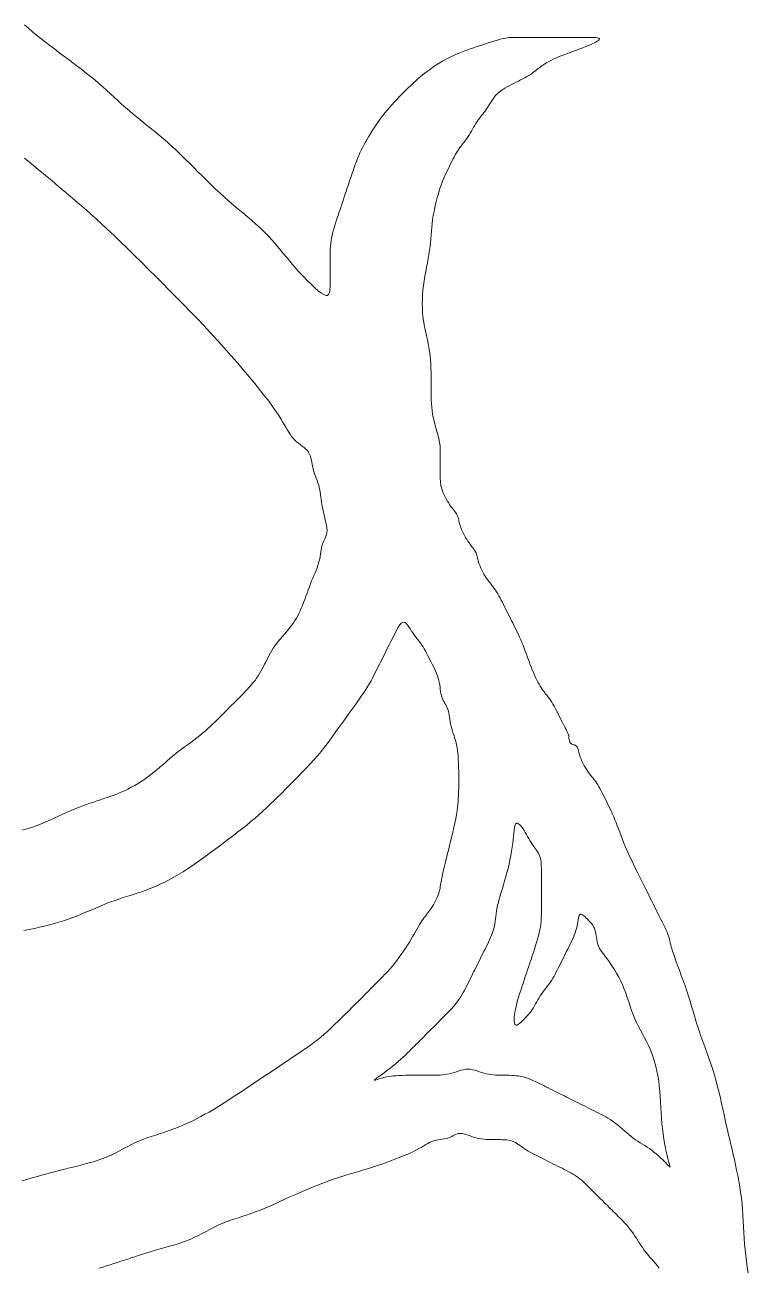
# Model space of a CAD drawing. Header units: millimetres. Extents: x 0 to 1137, y 0 to 1211.
# Drawn here: x 374.81 to 392.25, y 423.39 to 453.36 of the extents above; entities that cross this region are included whole.
import ezdxf

# ---------------------------------------------------------------- set-up
doc = ezdxf.new("R2010")
doc.units = ezdxf.units.MM
doc.layers.add('gravure_rouge', color=1, linetype='Continuous')

msp = doc.modelspace()

# ---------------------------------------------------------------- linework, layer by layer
at = {"layer": 'gravure_rouge', "lineweight": 0}
for points in [[(374.801, 453.36), (374.896, 453.277), (374.995, 453.194), (375.096, 453.111), (375.201, 453.028), (375.307, 452.945), (375.415, 452.862), (375.524, 452.779), (375.635, 452.695), (375.745, 452.612), (375.856, 452.529), (375.966, 452.446), (376.076, 452.363), (376.184, 452.28), (376.29, 452.197), (376.395, 452.114), (376.496, 452.031), (376.595, 451.948), (376.69, 451.865), (376.783, 451.782), (376.874, 451.698), (376.964, 451.615), (377.054, 451.532), (377.145, 451.449), (377.238, 451.366), (377.333, 451.283), (377.432, 451.2), (377.533, 451.117), (377.636, 451.034), (377.739, 450.951), (377.843, 450.868), (377.946, 450.785), (378.047, 450.701), (378.146, 450.618), (378.241, 450.535), (378.334, 450.452), (378.425, 450.367), (378.515, 450.281), (378.605, 450.194), (378.696, 450.104), (378.789, 450.012), (378.884, 449.917), (378.983, 449.818), (379.084, 449.717), (379.189, 449.614), (379.295, 449.511), (379.403, 449.407), (379.512, 449.304), (379.623, 449.203), (379.733, 449.104), (379.844, 449.009), (379.954, 448.916), (380.064, 448.825), (380.172, 448.735), (380.278, 448.645), (380.382, 448.554), (380.484, 448.461), (380.583, 448.366), (380.678, 448.267), (380.771, 448.166), (380.862, 448.062), (380.952, 447.955), (381.042, 447.847), (381.133, 447.738), (381.226, 447.627), (381.321, 447.517), (381.419, 447.406), (381.519, 447.299), (381.618, 447.196), (381.713, 447.101), (381.804, 447.017), (381.887, 446.946), (381.961, 446.89), (382.023, 446.852), (382.071, 446.834), (382.108, 446.835), (382.134, 446.853), (382.152, 446.884), (382.163, 446.928), (382.168, 446.982), (382.17, 447.043), (382.17, 447.111), (382.17, 447.181), (382.17, 447.255), (382.17, 447.33), (382.17, 447.406), (382.17, 447.482), (382.17, 447.557), (382.17, 447.63), (382.17, 447.701), (382.171, 447.769), (382.171, 447.834), (382.172, 447.897), (382.175, 447.96), (382.179, 448.022), (382.186, 448.086), (382.195, 448.151), (382.207, 448.218), (382.223, 448.289), (382.241, 448.363), (382.263, 448.44), (382.286, 448.518), (382.311, 448.599), (382.337, 448.68), (382.364, 448.763), (382.392, 448.846), (382.42, 448.929), (382.447, 449.012), (382.475, 449.095), (382.503, 449.178), (382.53, 449.261), (382.558, 449.344), (382.586, 449.428), (382.614, 449.511), (382.641, 449.594), (382.669, 449.676), (382.697, 449.758), (382.724, 449.838), (382.752, 449.917), (382.78, 449.994), (382.807, 450.067), (382.835, 450.138), (382.863, 450.206), (382.891, 450.271), (382.92, 450.334), (382.95, 450.397), (382.983, 450.459), (383.017, 450.523), (383.054, 450.588), (383.094, 450.655), (383.137, 450.726), (383.183, 450.8), (383.232, 450.875), (383.283, 450.951), (383.336, 451.027), (383.39, 451.102), (383.444, 451.175), (383.5, 451.246), (383.555, 451.314), (383.611, 451.378), (383.666, 451.44), (383.721, 451.5), (383.777, 451.558), (383.832, 451.615), (383.887, 451.671), (383.943, 451.726), (383.998, 451.782), (384.054, 451.837), (384.111, 451.892), (384.169, 451.948), (384.229, 452.003), (384.291, 452.058), (384.355, 452.114), (384.423, 452.169), (384.494, 452.225), (384.568, 452.279), (384.644, 452.333), (384.723, 452.386), (384.803, 452.437), (384.885, 452.486), (384.968, 452.532), (385.051, 452.575), (385.134, 452.615), (385.217, 452.652), (385.3, 452.686), (385.383, 452.719), (385.466, 452.749), (385.549, 452.778), (385.632, 452.806), (385.715, 452.834), (385.798, 452.862), (385.88, 452.889), (385.961, 452.915), (386.038, 452.94), (386.113, 452.963), (386.183, 452.984), (386.247, 453.003), (386.306, 453.019), (386.358, 453.031), (386.405, 453.04), (386.447, 453.046), (386.486, 453.051), (386.523, 453.054), (386.56, 453.055), (386.598, 453.055), (386.638, 453.055), (386.682, 453.055), (386.728, 453.055), (386.777, 453.055), (386.828, 453.055), (386.88, 453.055), (386.934, 453.055), (386.989, 453.055), (387.045, 453.055), (387.1, 453.055), (387.155, 453.055), (387.211, 453.055), (387.266, 453.055), (387.321, 453.055), (387.377, 453.055), (387.432, 453.055), (387.488, 453.055), (387.543, 453.055), (387.598, 453.055), (387.654, 453.055), (387.709, 453.055), (387.765, 453.055), (387.82, 453.055), (387.875, 453.055), (387.931, 453.055), (387.986, 453.055), (388.042, 453.055), (388.097, 453.055), (388.152, 453.055), (388.208, 453.055), (388.263, 453.055), (388.318, 453.055), (388.374, 453.055), (388.429, 453.055), (388.482, 453.055), (388.532, 453.054), (388.577, 453.051), (388.615, 453.046), (388.644, 453.04), (388.663, 453.031), (388.669, 453.019), (388.663, 453.003), (388.643, 452.984), (388.613, 452.963), (388.572, 452.94), (388.523, 452.915), (388.467, 452.889), (388.404, 452.862), (388.337, 452.834), (388.266, 452.806), (388.193, 452.779), (388.118, 452.751), (388.042, 452.723), (387.966, 452.695), (387.89, 452.668), (387.817, 452.64), (387.746, 452.612), (387.679, 452.585), (387.615, 452.557), (387.554, 452.529), (387.497, 452.502), (387.443, 452.474), (387.393, 452.446), (387.346, 452.418), (387.303, 452.391), (387.263, 452.363), (387.226, 452.335), (387.19, 452.308), (387.155, 452.28), (387.121, 452.252), (387.085, 452.225), (387.048, 452.197), (387.008, 452.169), (386.964, 452.142), (386.918, 452.114), (386.869, 452.086), (386.818, 452.058), (386.766, 452.031), (386.712, 452.003), (386.657, 451.975), (386.601, 451.948), (386.546, 451.92), (386.491, 451.892), (386.437, 451.863), (386.385, 451.832), (386.334, 451.8), (386.285, 451.766), (386.238, 451.729), (386.195, 451.689), (386.155, 451.646), (386.119, 451.6), (386.084, 451.553), (386.052, 451.505), (386.022, 451.456), (385.993, 451.409), (385.965, 451.363), (385.937, 451.32), (385.909, 451.28), (385.881, 451.243), (385.854, 451.207), (385.826, 451.172), (385.798, 451.138), (385.771, 451.102), (385.743, 451.065), (385.715, 451.025), (385.688, 450.981), (385.66, 450.936), (385.632, 450.888), (385.604, 450.84), (385.577, 450.792), (385.549, 450.744), (385.521, 450.698), (385.494, 450.655), (385.466, 450.615), (385.438, 450.578), (385.411, 450.542), (385.383, 450.508), (385.355, 450.473), (385.328, 450.437), (385.3, 450.4), (385.272, 450.36), (385.244, 450.317), (385.217, 450.27), (385.189, 450.222), (385.161, 450.171), (385.134, 450.118), (385.106, 450.064), (385.078, 450.009), (385.051, 449.954), (385.023, 449.898), (384.995, 449.842), (384.968, 449.784), (384.94, 449.723), (384.912, 449.659), (384.884, 449.59), (384.857, 449.517), (384.829, 449.437), (384.801, 449.35), (384.774, 449.259), (384.748, 449.162), (384.723, 449.063), (384.7, 448.962), (384.678, 448.86), (384.66, 448.76), (384.644, 448.661), (384.632, 448.566), (384.622, 448.473), (384.615, 448.382), (384.607, 448.292), (384.6, 448.202), (384.592, 448.111), (384.583, 448.018), (384.571, 447.923), (384.555, 447.824), (384.537, 447.723), (384.517, 447.618), (384.497, 447.512), (384.476, 447.404), (384.456, 447.295), (384.438, 447.184), (384.423, 447.074), (384.411, 446.963), (384.402, 446.853), (384.397, 446.743), (384.395, 446.635), (384.397, 446.529), (384.402, 446.425), (384.411, 446.323), (384.423, 446.224), (384.438, 446.129), (384.456, 446.036), (384.476, 445.945), (384.497, 445.855), (384.517, 445.765), (384.537, 445.674), (384.555, 445.581), (384.571, 445.486), (384.583, 445.387), (384.592, 445.286), (384.598, 445.183), (384.603, 445.08), (384.606, 444.976), (384.607, 444.873), (384.607, 444.772), (384.607, 444.673), (384.608, 444.578), (384.608, 444.486), (384.609, 444.396), (384.612, 444.309), (384.617, 444.223), (384.623, 444.139), (384.632, 444.055), (384.644, 443.972), (384.66, 443.889), (384.678, 443.807), (384.698, 443.727), (384.718, 443.649), (384.739, 443.574), (384.759, 443.505), (384.777, 443.44), (384.792, 443.381), (384.804, 443.329), (384.813, 443.283), (384.82, 443.242), (384.824, 443.206), (384.827, 443.173), (384.828, 443.142), (384.829, 443.114), (384.829, 443.086), (384.829, 443.058), (384.829, 443.03), (384.829, 443.003), (384.829, 442.975), (384.829, 442.947), (384.829, 442.92), (384.829, 442.892), (384.829, 442.864), (384.829, 442.836), (384.829, 442.809), (384.829, 442.781), (384.829, 442.753), (384.829, 442.726), (384.829, 442.698), (384.829, 442.67), (384.829, 442.643), (384.829, 442.615), (384.829, 442.587), (384.829, 442.559), (384.829, 442.532), (384.829, 442.504), (384.829, 442.476), (384.829, 442.449), (384.829, 442.421), (384.829, 442.393), (384.83, 442.365), (384.831, 442.336), (384.834, 442.306), (384.838, 442.274), (384.845, 442.239), (384.854, 442.202), (384.866, 442.163), (384.881, 442.119), (384.9, 442.074), (384.921, 442.026), (384.944, 441.978), (384.969, 441.93), (384.996, 441.882), (385.023, 441.836), (385.051, 441.793), (385.078, 441.753), (385.105, 441.717), (385.132, 441.682), (385.157, 441.65), (385.18, 441.62), (385.201, 441.591), (385.22, 441.563), (385.235, 441.535), (385.247, 441.507), (385.257, 441.479), (385.265, 441.45), (385.272, 441.419), (385.279, 441.387), (385.287, 441.353), (385.297, 441.316), (385.309, 441.276), (385.325, 441.233), (385.343, 441.187), (385.364, 441.14), (385.388, 441.092), (385.413, 441.043), (385.439, 440.996), (385.466, 440.95), (385.494, 440.907), (385.521, 440.867), (385.549, 440.83), (385.575, 440.796), (385.6, 440.764), (385.623, 440.734), (385.644, 440.705), (385.663, 440.676), (385.678, 440.649), (385.691, 440.621), (385.7, 440.593), (385.708, 440.564), (385.715, 440.533), (385.722, 440.501), (385.73, 440.467), (385.74, 440.43), (385.752, 440.39), (385.768, 440.347), (385.786, 440.301), (385.807, 440.254), (385.831, 440.206), (385.856, 440.157), (385.882, 440.11), (385.909, 440.064), (385.937, 440.021), (385.964, 439.981), (385.992, 439.944), (386.02, 439.908), (386.048, 439.873), (386.075, 439.838), (386.103, 439.803), (386.131, 439.765), (386.158, 439.725), (386.186, 439.682), (386.214, 439.636), (386.241, 439.587), (386.269, 439.536), (386.297, 439.484), (386.325, 439.43), (386.352, 439.375), (386.38, 439.319), (386.408, 439.264), (386.435, 439.209), (386.463, 439.153), (386.491, 439.098), (386.518, 439.042), (386.546, 438.987), (386.574, 438.932), (386.601, 438.876), (386.629, 438.821), (386.657, 438.765), (386.685, 438.708), (386.712, 438.65), (386.74, 438.59), (386.768, 438.528), (386.795, 438.464), (386.823, 438.396), (386.851, 438.325), (386.878, 438.252), (386.906, 438.177), (386.934, 438.101), (386.961, 438.025), (386.989, 437.95), (387.017, 437.876), (387.045, 437.805), (387.072, 437.738), (387.1, 437.674), (387.128, 437.613), (387.155, 437.556), (387.183, 437.502), (387.211, 437.452), (387.238, 437.406), (387.266, 437.362), (387.294, 437.322), (387.321, 437.285), (387.349, 437.249), (387.377, 437.215), (387.405, 437.18), (387.432, 437.144), (387.46, 437.107), (387.488, 437.067), (387.515, 437.024), (387.543, 436.977), (387.571, 436.929), (387.598, 436.878), (387.626, 436.825), (387.654, 436.771), (387.682, 436.716), (387.709, 436.661), (387.737, 436.605), (387.764, 436.551), (387.79, 436.498), (387.815, 436.448), (387.839, 436.402), (387.86, 436.36), (387.878, 436.322), (387.894, 436.291), (387.906, 436.267), (387.915, 436.248), (387.922, 436.234), (387.926, 436.222), (387.929, 436.212), (387.93, 436.203), (387.931, 436.193), (387.931, 436.181), (387.931, 436.165), (387.931, 436.147), (387.933, 436.127), (387.935, 436.107), (387.94, 436.086), (387.946, 436.066), (387.955, 436.048), (387.968, 436.033), (387.983, 436.021), (388.001, 436.011), (388.021, 436.003), (388.042, 435.996), (388.062, 435.989), (388.082, 435.981), (388.1, 435.971), (388.115, 435.959), (388.128, 435.944), (388.137, 435.925), (388.145, 435.902), (388.152, 435.876), (388.159, 435.847), (388.167, 435.814), (388.177, 435.777), (388.189, 435.738), (388.205, 435.694), (388.223, 435.649), (388.244, 435.601), (388.268, 435.553), (388.293, 435.505), (388.319, 435.457), (388.346, 435.411), (388.374, 435.368), (388.402, 435.328), (388.429, 435.291), (388.457, 435.255), (388.485, 435.221), (388.512, 435.186), (388.54, 435.15), (388.568, 435.113), (388.595, 435.073), (388.623, 435.03), (388.651, 434.983), (388.678, 434.935), (388.706, 434.884), (388.734, 434.831), (388.762, 434.777), (388.789, 434.722), (388.817, 434.667), (388.845, 434.611), (388.872, 434.555), (388.9, 434.499), (388.928, 434.441), (388.955, 434.381), (388.983, 434.319), (389.011, 434.254), (389.039, 434.187), (389.066, 434.116), (389.094, 434.041), (389.124, 433.963), (389.154, 433.882), (389.186, 433.797), (389.22, 433.709), (389.257, 433.617), (389.297, 433.522), (389.34, 433.423), (389.386, 433.322), (389.435, 433.218), (389.486, 433.111), (389.539, 433.003), (389.593, 432.894), (389.648, 432.783), (389.703, 432.673), (389.758, 432.562), (389.813, 432.452), (389.867, 432.344), (389.92, 432.239), (389.971, 432.137), (390.02, 432.039), (390.066, 431.947), (390.109, 431.86), (390.149, 431.781), (390.185, 431.708), (390.218, 431.64), (390.248, 431.579), (390.274, 431.523), (390.296, 431.471), (390.315, 431.424), (390.331, 431.38), (390.343, 431.34), (390.353, 431.301), (390.363, 431.262), (390.372, 431.219), (390.384, 431.171), (390.398, 431.116), (390.417, 431.051), (390.442, 430.974), (390.473, 430.885), (390.509, 430.783), (390.55, 430.672), (390.594, 430.554), (390.64, 430.431), (390.686, 430.304), (390.731, 430.177), (390.774, 430.051), (390.814, 429.928), (390.851, 429.808), (390.887, 429.689), (390.922, 429.571), (390.956, 429.453), (390.992, 429.335), (391.029, 429.214), (391.069, 429.091), (391.113, 428.965), (391.158, 428.835), (391.206, 428.704), (391.254, 428.569), (391.302, 428.434), (391.35, 428.297), (391.396, 428.159), (391.439, 428.02), (391.479, 427.882), (391.515, 427.744), (391.55, 427.607), (391.582, 427.471), (391.612, 427.337), (391.641, 427.205), (391.669, 427.076), (391.697, 426.949), (391.725, 426.826), (391.753, 426.706), (391.78, 426.587), (391.808, 426.469), (391.836, 426.352), (391.863, 426.233), (391.891, 426.112), (391.919, 425.989), (391.946, 425.863), (391.973, 425.734), (392, 425.602), (392.025, 425.468), (392.048, 425.332), (392.069, 425.195), (392.088, 425.057), (392.103, 424.919), (392.116, 424.78), (392.125, 424.642), (392.133, 424.503), (392.14, 424.365), (392.147, 424.226), (392.155, 424.088), (392.165, 423.949), (392.177, 423.811), (392.193, 423.672), (392.211, 423.534), (392.23, 423.395), (392.251, 423.257)], [(374.748, 433.93), (374.859, 433.963), (374.97, 433.999), (375.081, 434.039), (375.192, 434.082), (375.302, 434.128), (375.411, 434.175), (375.519, 434.224), (375.626, 434.272), (375.73, 434.319), (375.832, 434.365), (375.93, 434.408), (376.025, 434.448), (376.118, 434.485), (376.207, 434.519), (376.295, 434.551), (376.38, 434.582), (376.465, 434.611), (376.549, 434.639), (376.632, 434.667), (376.715, 434.695), (376.798, 434.723), (376.881, 434.752), (376.964, 434.782), (377.047, 434.814), (377.13, 434.848), (377.213, 434.885), (377.296, 434.925), (377.379, 434.968), (377.462, 435.015), (377.544, 435.063), (377.624, 435.114), (377.703, 435.167), (377.779, 435.221), (377.853, 435.276), (377.924, 435.331), (377.992, 435.387), (378.057, 435.442), (378.12, 435.498), (378.183, 435.553), (378.245, 435.608), (378.308, 435.664), (378.373, 435.719), (378.441, 435.774), (378.512, 435.83), (378.585, 435.885), (378.66, 435.941), (378.736, 435.996), (378.812, 436.051), (378.888, 436.107), (378.961, 436.162), (379.032, 436.218), (379.099, 436.273), (379.164, 436.328), (379.226, 436.384), (379.286, 436.439), (379.344, 436.495), (379.4, 436.55), (379.456, 436.605), (379.512, 436.661), (379.567, 436.716), (379.623, 436.771), (379.678, 436.827), (379.733, 436.882), (379.789, 436.938), (379.844, 436.993), (379.9, 437.048), (379.955, 437.104), (380.01, 437.159), (380.065, 437.215), (380.119, 437.27), (380.172, 437.325), (380.223, 437.381), (380.272, 437.436), (380.318, 437.492), (380.361, 437.547), (380.401, 437.602), (380.438, 437.658), (380.472, 437.713), (380.504, 437.768), (380.535, 437.824), (380.564, 437.879), (380.592, 437.935), (380.62, 437.99), (380.647, 438.045), (380.676, 438.101), (380.705, 438.156), (380.735, 438.212), (380.767, 438.267), (380.801, 438.322), (380.838, 438.378), (380.878, 438.433), (380.921, 438.488), (380.967, 438.544), (381.014, 438.599), (381.063, 438.655), (381.111, 438.71), (381.158, 438.765), (381.204, 438.821), (381.247, 438.876), (381.287, 438.932), (381.324, 438.988), (381.358, 439.044), (381.39, 439.102), (381.421, 439.162), (381.45, 439.224), (381.478, 439.289), (381.506, 439.356), (381.533, 439.427), (381.561, 439.5), (381.589, 439.576), (381.617, 439.652), (381.644, 439.728), (381.672, 439.803), (381.7, 439.876), (381.727, 439.947), (381.755, 440.015), (381.782, 440.079), (381.808, 440.141), (381.833, 440.201), (381.857, 440.259), (381.878, 440.316), (381.896, 440.372), (381.912, 440.427), (381.924, 440.482), (381.934, 440.537), (381.942, 440.591), (381.949, 440.644), (381.956, 440.695), (381.964, 440.744), (381.974, 440.79), (381.986, 440.833), (382.001, 440.873), (382.019, 440.911), (382.037, 440.948), (382.055, 440.986), (382.071, 441.025), (382.084, 441.067), (382.093, 441.113), (382.097, 441.166), (382.093, 441.224), (382.084, 441.288), (382.071, 441.357), (382.055, 441.429), (382.037, 441.502), (382.019, 441.576), (382.001, 441.649), (381.986, 441.719), (381.974, 441.787), (381.964, 441.852), (381.956, 441.914), (381.949, 441.973), (381.942, 442.031), (381.934, 442.088), (381.924, 442.144), (381.912, 442.199), (381.897, 442.255), (381.878, 442.31), (381.859, 442.366), (381.838, 442.421), (381.817, 442.476), (381.798, 442.532), (381.78, 442.587), (381.764, 442.643), (381.752, 442.698), (381.742, 442.753), (381.732, 442.807), (381.723, 442.86), (381.711, 442.91), (381.697, 442.959), (381.678, 443.006), (381.653, 443.049), (381.623, 443.089), (381.586, 443.126), (381.545, 443.162), (381.501, 443.196), (381.456, 443.231), (381.409, 443.267), (381.364, 443.304), (381.321, 443.344), (381.281, 443.387), (381.244, 443.434), (381.208, 443.484), (381.173, 443.538), (381.139, 443.595), (381.103, 443.656), (381.066, 443.72), (381.026, 443.787), (380.982, 443.858), (380.934, 443.934), (380.88, 444.016), (380.818, 444.106), (380.748, 444.204), (380.667, 444.312), (380.576, 444.431), (380.472, 444.563), (380.354, 444.708), (380.225, 444.864), (380.085, 445.031), (379.936, 445.204), (379.781, 445.383), (379.62, 445.565), (379.456, 445.748), (379.29, 445.929), (379.124, 446.107), (378.958, 446.283), (378.792, 446.455), (378.626, 446.626), (378.459, 446.795), (378.293, 446.962), (378.127, 447.129), (377.961, 447.295), (377.795, 447.461), (377.629, 447.627), (377.462, 447.792), (377.296, 447.955), (377.13, 448.117), (376.964, 448.277), (376.798, 448.434), (376.632, 448.588), (376.466, 448.738), (376.299, 448.886), (376.133, 449.031), (375.967, 449.174), (375.801, 449.315), (375.635, 449.455), (375.469, 449.594), (375.302, 449.732), (375.136, 449.871), (374.969, 450.009), (374.802, 450.146)], [(374.748, 425.472), (374.839, 425.5), (374.93, 425.528), (375.022, 425.555), (375.118, 425.583), (375.216, 425.611), (375.318, 425.639), (375.422, 425.666), (375.529, 425.694), (375.637, 425.722), (375.746, 425.749), (375.856, 425.777), (375.967, 425.805), (376.078, 425.832), (376.188, 425.861), (376.297, 425.89), (376.406, 425.92), (376.512, 425.952), (376.616, 425.986), (376.718, 426.023), (376.816, 426.063), (376.912, 426.106), (377.004, 426.152), (377.095, 426.199), (377.186, 426.248), (377.276, 426.296), (377.367, 426.344), (377.459, 426.389), (377.555, 426.432), (377.653, 426.472), (377.755, 426.51), (377.859, 426.545), (377.966, 426.58), (378.074, 426.615), (378.183, 426.651), (378.293, 426.688), (378.404, 426.728), (378.515, 426.771), (378.625, 426.817), (378.734, 426.866), (378.843, 426.917), (378.949, 426.97), (379.053, 427.024), (379.155, 427.079), (379.253, 427.134), (379.349, 427.189), (379.441, 427.245), (379.531, 427.3), (379.618, 427.356), (379.704, 427.411), (379.788, 427.466), (379.872, 427.522), (379.955, 427.577), (380.038, 427.633), (380.121, 427.688), (380.204, 427.743), (380.287, 427.799), (380.37, 427.854), (380.453, 427.909), (380.537, 427.965), (380.62, 428.02), (380.703, 428.076), (380.786, 428.131), (380.869, 428.186), (380.952, 428.242), (381.035, 428.297), (381.118, 428.353), (381.201, 428.408), (381.284, 428.463), (381.367, 428.519), (381.45, 428.575), (381.533, 428.631), (381.617, 428.689), (381.7, 428.749), (381.783, 428.811), (381.866, 428.876), (381.949, 428.943), (382.032, 429.014), (382.115, 429.088), (382.198, 429.165), (382.281, 429.243), (382.364, 429.324), (382.447, 429.405), (382.53, 429.488), (382.614, 429.571), (382.697, 429.654), (382.779, 429.737), (382.861, 429.818), (382.941, 429.899), (383.02, 429.977), (383.096, 430.054), (383.17, 430.128), (383.241, 430.199), (383.309, 430.266), (383.373, 430.332), (383.435, 430.395), (383.495, 430.457), (383.553, 430.52), (383.61, 430.583), (383.666, 430.648), (383.721, 430.716), (383.777, 430.787), (383.831, 430.86), (383.886, 430.935), (383.938, 431.011), (383.989, 431.087), (384.038, 431.162), (384.084, 431.236), (384.127, 431.307), (384.167, 431.374), (384.204, 431.438), (384.238, 431.499), (384.271, 431.556), (384.301, 431.609), (384.33, 431.66), (384.358, 431.706), (384.386, 431.75), (384.414, 431.79), (384.441, 431.827), (384.469, 431.863), (384.497, 431.897), (384.524, 431.932), (384.552, 431.968), (384.58, 432.005), (384.607, 432.045), (384.635, 432.088), (384.662, 432.134), (384.689, 432.181), (384.714, 432.23), (384.737, 432.278), (384.758, 432.325), (384.777, 432.371), (384.792, 432.414), (384.804, 432.454), (384.814, 432.493), (384.822, 432.531), (384.829, 432.571), (384.836, 432.615), (384.844, 432.664), (384.854, 432.719), (384.866, 432.784), (384.881, 432.858), (384.9, 432.941), (384.921, 433.032), (384.944, 433.13), (384.969, 433.233), (384.996, 433.339), (385.023, 433.448), (385.051, 433.559), (385.078, 433.67), (385.105, 433.78), (385.132, 433.889), (385.157, 433.997), (385.18, 434.104), (385.201, 434.208), (385.22, 434.31), (385.235, 434.408), (385.247, 434.504), (385.257, 434.596), (385.263, 434.687), (385.268, 434.778), (385.27, 434.868), (385.272, 434.959), (385.272, 435.051), (385.272, 435.147), (385.272, 435.245), (385.272, 435.346), (385.27, 435.447), (385.268, 435.548), (385.263, 435.648), (385.257, 435.744), (385.247, 435.836), (385.235, 435.922), (385.22, 436.002), (385.202, 436.076), (385.182, 436.144), (385.161, 436.208), (385.141, 436.269), (385.121, 436.327), (385.103, 436.384), (385.088, 436.439), (385.075, 436.494), (385.066, 436.549), (385.058, 436.603), (385.051, 436.656), (385.044, 436.707), (385.036, 436.756), (385.026, 436.802), (385.014, 436.845), (384.998, 436.885), (384.98, 436.923), (384.96, 436.958), (384.94, 436.993), (384.919, 437.028), (384.899, 437.063), (384.881, 437.101), (384.866, 437.141), (384.854, 437.184), (384.844, 437.23), (384.836, 437.279), (384.829, 437.33), (384.822, 437.383), (384.814, 437.437), (384.804, 437.492), (384.792, 437.547), (384.777, 437.602), (384.758, 437.658), (384.737, 437.713), (384.714, 437.768), (384.689, 437.824), (384.662, 437.879), (384.635, 437.935), (384.607, 437.99), (384.58, 438.045), (384.552, 438.1), (384.524, 438.154), (384.497, 438.207), (384.469, 438.258), (384.441, 438.307), (384.414, 438.353), (384.386, 438.396), (384.358, 438.436), (384.331, 438.473), (384.303, 438.509), (384.275, 438.544), (384.247, 438.579), (384.22, 438.614), (384.192, 438.652), (384.164, 438.692), (384.137, 438.734), (384.109, 438.779), (384.081, 438.822), (384.054, 438.862), (384.026, 438.897), (383.998, 438.925), (383.971, 438.943), (383.943, 438.95), (383.915, 438.943), (383.887, 438.925), (383.86, 438.896), (383.832, 438.858), (383.804, 438.813), (383.777, 438.763), (383.749, 438.71), (383.721, 438.655), (383.694, 438.599), (383.666, 438.544), (383.638, 438.488), (383.611, 438.433), (383.583, 438.378), (383.555, 438.322), (383.527, 438.267), (383.5, 438.212), (383.472, 438.156), (383.444, 438.101), (383.417, 438.045), (383.389, 437.99), (383.361, 437.935), (383.334, 437.879), (383.306, 437.824), (383.278, 437.768), (383.25, 437.713), (383.222, 437.657), (383.191, 437.598), (383.158, 437.538), (383.122, 437.473), (383.081, 437.405), (383.035, 437.331), (382.983, 437.252), (382.924, 437.165), (382.86, 437.073), (382.791, 436.977), (382.72, 436.878), (382.646, 436.777), (382.573, 436.675), (382.5, 436.575), (382.429, 436.476), (382.361, 436.381), (382.296, 436.288), (382.231, 436.197), (382.166, 436.107), (382.099, 436.017), (382.029, 435.926), (381.955, 435.833), (381.875, 435.738), (381.789, 435.639), (381.697, 435.538), (381.6, 435.435), (381.501, 435.331), (381.4, 435.228), (381.299, 435.125), (381.198, 435.024), (381.1, 434.925), (381.004, 434.83), (380.912, 434.738), (380.821, 434.648), (380.73, 434.561), (380.64, 434.475), (380.549, 434.39), (380.456, 434.307), (380.361, 434.224), (380.263, 434.141), (380.161, 434.057), (380.057, 433.974), (379.95, 433.891), (379.842, 433.808), (379.733, 433.725), (379.623, 433.642), (379.512, 433.559), (379.401, 433.476), (379.29, 433.393), (379.18, 433.312), (379.069, 433.231), (378.958, 433.153), (378.847, 433.076), (378.736, 433.002), (378.626, 432.931), (378.515, 432.864), (378.404, 432.8), (378.293, 432.739), (378.183, 432.682), (378.072, 432.628), (377.961, 432.578), (377.85, 432.531), (377.739, 432.488), (377.629, 432.448), (377.518, 432.411), (377.407, 432.375), (377.296, 432.34), (377.186, 432.306), (377.075, 432.27), (376.964, 432.233), (376.853, 432.193), (376.742, 432.15), (376.632, 432.104), (376.521, 432.056), (376.41, 432.008), (376.299, 431.96), (376.189, 431.912), (376.078, 431.867), (375.967, 431.824), (375.856, 431.784), (375.745, 431.747), (375.633, 431.713), (375.519, 431.68), (375.404, 431.65), (375.287, 431.621), (375.167, 431.593), (375.044, 431.565), (374.918, 431.537), (374.788, 431.51)], [(390.109, 423.368), (390.066, 423.423), (390.02, 423.478), (389.973, 423.534), (389.925, 423.589), (389.876, 423.645), (389.829, 423.7), (389.783, 423.755), (389.74, 423.811), (389.7, 423.866), (389.663, 423.922), (389.627, 423.977), (389.592, 424.032), (389.558, 424.088), (389.522, 424.143), (389.485, 424.198), (389.445, 424.254), (389.402, 424.309), (389.356, 424.364), (389.308, 424.418), (389.26, 424.471), (389.212, 424.522), (389.164, 424.571), (389.119, 424.617), (389.075, 424.66), (389.035, 424.7), (388.998, 424.737), (388.962, 424.773), (388.928, 424.808), (388.893, 424.842), (388.857, 424.878), (388.82, 424.915), (388.78, 424.955), (388.737, 424.999), (388.691, 425.044), (388.644, 425.092), (388.595, 425.14), (388.547, 425.188), (388.5, 425.236), (388.454, 425.282), (388.411, 425.325), (388.371, 425.365), (388.333, 425.401), (388.298, 425.436), (388.263, 425.468), (388.228, 425.498), (388.193, 425.527), (388.155, 425.555), (388.115, 425.583), (388.072, 425.611), (388.026, 425.639), (387.977, 425.666), (387.926, 425.694), (387.873, 425.722), (387.819, 425.749), (387.765, 425.777), (387.709, 425.805), (387.654, 425.832), (387.598, 425.86), (387.543, 425.888), (387.488, 425.915), (387.432, 425.943), (387.377, 425.971), (387.321, 425.999), (387.266, 426.026), (387.211, 426.054), (387.156, 426.082), (387.102, 426.109), (387.049, 426.137), (386.998, 426.165), (386.949, 426.192), (386.903, 426.22), (386.86, 426.248), (386.82, 426.275), (386.783, 426.303), (386.747, 426.329), (386.712, 426.354), (386.677, 426.377), (386.642, 426.398), (386.604, 426.417), (386.565, 426.432), (386.521, 426.445), (386.475, 426.454), (386.426, 426.46), (386.375, 426.465), (386.323, 426.467), (386.269, 426.469), (386.214, 426.469), (386.158, 426.469), (386.103, 426.469), (386.048, 426.47), (385.992, 426.471), (385.937, 426.474), (385.881, 426.478), (385.826, 426.485), (385.771, 426.494), (385.715, 426.506), (385.66, 426.522), (385.605, 426.539), (385.551, 426.558), (385.498, 426.576), (385.447, 426.592), (385.399, 426.605), (385.352, 426.614), (385.309, 426.617), (385.269, 426.614), (385.232, 426.605), (385.196, 426.592), (385.161, 426.576), (385.127, 426.558), (385.091, 426.539), (385.054, 426.522), (385.014, 426.506), (384.971, 426.494), (384.925, 426.484), (384.877, 426.476), (384.829, 426.469), (384.781, 426.462), (384.733, 426.454), (384.688, 426.445), (384.644, 426.432), (384.604, 426.417), (384.565, 426.398), (384.526, 426.375), (384.483, 426.349), (384.435, 426.32), (384.38, 426.287), (384.315, 426.251), (384.238, 426.211), (384.149, 426.168), (384.047, 426.122), (383.936, 426.075), (383.818, 426.026), (383.695, 425.978), (383.568, 425.93), (383.441, 425.885), (383.315, 425.842), (383.192, 425.802), (383.072, 425.764), (382.953, 425.729), (382.835, 425.694), (382.717, 425.659), (382.599, 425.624), (382.478, 425.586), (382.355, 425.546), (382.229, 425.503), (382.1, 425.457), (381.97, 425.408), (381.838, 425.357), (381.707, 425.304), (381.576, 425.25), (381.447, 425.195), (381.321, 425.14), (381.198, 425.085), (381.078, 425.03), (380.961, 424.976), (380.846, 424.923), (380.732, 424.872), (380.62, 424.823), (380.509, 424.777), (380.398, 424.734), (380.287, 424.694), (380.177, 424.657), (380.068, 424.621), (379.96, 424.586), (379.853, 424.551), (379.749, 424.516), (379.647, 424.478), (379.549, 424.438), (379.453, 424.395), (379.361, 424.35), (379.27, 424.302), (379.18, 424.254), (379.089, 424.206), (378.998, 424.158), (378.906, 424.112), (378.81, 424.069), (378.712, 424.029), (378.611, 423.993), (378.508, 423.958), (378.404, 423.926), (378.3, 423.896), (378.198, 423.867), (378.096, 423.839), (377.998, 423.811), (377.903, 423.783), (377.81, 423.755), (377.721, 423.728), (377.633, 423.7), (377.548, 423.672), (377.463, 423.645), (377.379, 423.617), (377.296, 423.589), (377.213, 423.562), (377.13, 423.534), (377.045, 423.506), (376.959, 423.478), (376.872, 423.451), (376.782, 423.423), (376.69, 423.395), (376.595, 423.368)]]:
    msp.add_lwpolyline(points, dxfattribs=at)
msp.add_lwpolyline([(390.183, 426.728), (390.171, 426.854), (390.161, 426.983), (390.153, 427.113), (390.146, 427.245), (390.139, 427.376), (390.131, 427.507), (390.122, 427.636), (390.109, 427.762), (390.094, 427.885), (390.075, 428.004), (390.052, 428.12), (390.026, 428.233), (389.997, 428.342), (389.964, 428.447), (389.928, 428.549), (389.888, 428.648), (389.845, 428.743), (389.799, 428.836), (389.751, 428.927), (389.703, 429.017), (389.655, 429.107), (389.607, 429.198), (389.562, 429.291), (389.519, 429.386), (389.479, 429.485), (389.441, 429.586), (389.406, 429.689), (389.371, 429.793), (389.336, 429.896), (389.3, 429.999), (389.263, 430.1), (389.223, 430.199), (389.18, 430.294), (389.134, 430.385), (389.087, 430.472), (389.039, 430.554), (388.99, 430.631), (388.943, 430.702), (388.897, 430.768), (388.854, 430.827), (388.814, 430.879), (388.778, 430.925), (388.745, 430.967), (388.715, 431.007), (388.689, 431.044), (388.667, 431.081), (388.648, 431.119), (388.632, 431.159), (388.62, 431.202), (388.61, 431.248), (388.602, 431.295), (388.595, 431.343), (388.588, 431.392), (388.58, 431.439), (388.571, 431.485), (388.558, 431.528), (388.543, 431.568), (388.524, 431.605), (388.503, 431.639), (388.48, 431.671), (388.455, 431.702), (388.429, 431.731), (388.401, 431.759), (388.374, 431.787), (388.346, 431.814), (388.319, 431.84), (388.293, 431.864), (388.268, 431.884), (388.244, 431.898), (388.223, 431.906), (388.205, 431.906), (388.189, 431.897), (388.177, 431.879), (388.167, 431.851), (388.159, 431.815), (388.152, 431.773), (388.145, 431.725), (388.137, 431.674), (388.128, 431.62), (388.115, 431.565), (388.1, 431.51), (388.081, 431.454), (388.06, 431.399), (388.037, 431.343), (388.012, 431.288), (387.986, 431.233), (387.958, 431.177), (387.931, 431.122), (387.903, 431.067), (387.875, 431.011), (387.848, 430.956), (387.82, 430.9), (387.792, 430.845), (387.765, 430.79), (387.737, 430.734), (387.709, 430.679), (387.682, 430.624), (387.654, 430.569), (387.626, 430.515), (387.598, 430.462), (387.571, 430.411), (387.543, 430.362), (387.515, 430.316), (387.488, 430.273), (387.46, 430.233), (387.432, 430.195), (387.405, 430.16), (387.377, 430.125), (387.349, 430.09), (387.321, 430.055), (387.294, 430.017), (387.266, 429.977), (387.238, 429.934), (387.211, 429.888), (387.183, 429.841), (387.155, 429.793), (387.128, 429.744), (387.1, 429.697), (387.072, 429.651), (387.045, 429.608), (387.017, 429.568), (386.989, 429.531), (386.961, 429.497), (386.934, 429.465), (386.906, 429.435), (386.878, 429.405), (386.851, 429.377), (386.823, 429.35), (386.795, 429.322), (386.768, 429.296), (386.742, 429.272), (386.717, 429.253), (386.694, 429.238), (386.672, 429.23), (386.654, 429.23), (386.638, 429.239), (386.626, 429.258), (386.618, 429.286), (386.612, 429.323), (386.611, 429.368), (386.612, 429.42), (386.618, 429.478), (386.626, 429.541), (386.638, 429.608), (386.654, 429.679), (386.672, 429.753), (386.694, 429.829), (386.717, 429.908), (386.742, 429.988), (386.768, 430.07), (386.795, 430.153), (386.823, 430.236), (386.851, 430.319), (386.878, 430.402), (386.906, 430.485), (386.934, 430.568), (386.961, 430.651), (386.989, 430.734), (387.017, 430.817), (387.045, 430.9), (387.072, 430.983), (387.099, 431.066), (387.126, 431.148), (387.151, 431.228), (387.174, 431.307), (387.195, 431.383), (387.214, 431.457), (387.229, 431.528), (387.241, 431.596), (387.251, 431.66), (387.257, 431.72), (387.261, 431.777), (387.264, 431.831), (387.266, 431.881), (387.266, 431.928), (387.266, 431.971), (387.266, 432.011), (387.266, 432.049), (387.266, 432.084), (387.266, 432.119), (387.266, 432.154), (387.266, 432.189), (387.266, 432.227), (387.266, 432.267), (387.266, 432.31), (387.266, 432.355), (387.266, 432.403), (387.266, 432.451), (387.266, 432.5), (387.266, 432.547), (387.266, 432.593), (387.266, 432.636), (387.266, 432.676), (387.266, 432.713), (387.266, 432.749), (387.266, 432.784), (387.266, 432.818), (387.266, 432.854), (387.266, 432.891), (387.266, 432.931), (387.266, 432.974), (387.266, 433.02), (387.264, 433.068), (387.261, 433.116), (387.257, 433.164), (387.251, 433.212), (387.241, 433.257), (387.229, 433.301), (387.214, 433.34), (387.195, 433.378), (387.174, 433.413), (387.151, 433.448), (387.126, 433.483), (387.099, 433.519), (387.072, 433.556), (387.045, 433.596), (387.017, 433.639), (386.989, 433.685), (386.961, 433.732), (386.934, 433.781), (386.906, 433.829), (386.878, 433.876), (386.851, 433.922), (386.823, 433.965), (386.795, 434.005), (386.768, 434.04), (386.742, 434.068), (386.717, 434.09), (386.694, 434.103), (386.672, 434.105), (386.654, 434.097), (386.638, 434.076), (386.626, 434.042), (386.616, 433.995), (386.609, 433.936), (386.601, 433.868), (386.594, 433.791), (386.586, 433.707), (386.577, 433.617), (386.565, 433.522), (386.549, 433.424), (386.53, 433.322), (386.509, 433.22), (386.486, 433.116), (386.461, 433.012), (386.435, 432.909), (386.408, 432.808), (386.38, 432.71), (386.352, 432.615), (386.325, 432.523), (386.299, 432.435), (386.274, 432.35), (386.25, 432.268), (386.229, 432.19), (386.211, 432.116), (386.195, 432.045), (386.183, 431.977), (386.173, 431.913), (386.165, 431.851), (386.158, 431.791), (386.151, 431.733), (386.143, 431.676), (386.134, 431.62), (386.121, 431.565), (386.106, 431.51), (386.087, 431.454), (386.066, 431.399), (386.043, 431.343), (386.018, 431.288), (385.992, 431.233), (385.964, 431.177), (385.937, 431.122), (385.909, 431.067), (385.881, 431.011), (385.854, 430.956), (385.826, 430.9), (385.798, 430.845), (385.771, 430.79), (385.743, 430.734), (385.715, 430.679), (385.688, 430.623), (385.66, 430.568), (385.632, 430.513), (385.604, 430.457), (385.577, 430.402), (385.549, 430.347), (385.521, 430.291), (385.494, 430.236), (385.466, 430.18), (385.438, 430.125), (385.409, 430.07), (385.378, 430.014), (385.346, 429.959), (385.312, 429.903), (385.275, 429.848), (385.235, 429.793), (385.192, 429.737), (385.146, 429.682), (385.097, 429.626), (385.046, 429.571), (384.993, 429.516), (384.939, 429.46), (384.884, 429.405), (384.829, 429.35), (384.774, 429.294), (384.719, 429.239), (384.665, 429.185), (384.612, 429.133), (384.561, 429.082), (384.512, 429.033), (384.466, 428.987), (384.423, 428.943), (384.383, 428.903), (384.346, 428.866), (384.31, 428.83), (384.275, 428.796), (384.24, 428.761), (384.205, 428.725), (384.167, 428.688), (384.127, 428.648), (384.084, 428.605), (384.037, 428.559), (383.987, 428.51), (383.934, 428.459), (383.876, 428.406), (383.816, 428.352), (383.752, 428.297), (383.684, 428.242), (383.614, 428.187), (383.542, 428.133), (383.473, 428.081), (383.407, 428.034), (383.349, 427.992), (383.3, 427.956), (383.263, 427.928), (383.241, 427.909), (383.236, 427.901), (383.246, 427.9), (383.27, 427.907), (383.306, 427.919), (383.352, 427.934), (383.407, 427.951), (383.469, 427.968), (383.537, 427.983), (383.607, 427.995), (383.681, 428.005), (383.756, 428.011), (383.832, 428.016), (383.908, 428.018), (383.983, 428.02), (384.057, 428.02), (384.127, 428.02), (384.195, 428.02), (384.26, 428.02), (384.322, 428.02), (384.381, 428.02), (384.439, 428.02), (384.496, 428.02), (384.552, 428.02), (384.607, 428.02), (384.663, 428.02), (384.718, 428.021), (384.774, 428.022), (384.829, 428.025), (384.884, 428.029), (384.94, 428.036), (384.995, 428.045), (385.051, 428.057), (385.106, 428.073), (385.161, 428.09), (385.217, 428.108), (385.272, 428.126), (385.328, 428.143), (385.383, 428.156), (385.438, 428.165), (385.494, 428.168), (385.549, 428.165), (385.604, 428.156), (385.66, 428.143), (385.715, 428.126), (385.771, 428.108), (385.826, 428.09), (385.881, 428.073), (385.937, 428.057), (385.992, 428.045), (386.048, 428.036), (386.103, 428.029), (386.158, 428.025), (386.214, 428.022), (386.269, 428.021), (386.325, 428.02), (386.38, 428.02), (386.435, 428.02), (386.491, 428.02), (386.546, 428.018), (386.601, 428.016), (386.657, 428.011), (386.712, 428.005), (386.768, 427.995), (386.823, 427.983), (386.878, 427.968), (386.934, 427.949), (386.989, 427.928), (387.045, 427.905), (387.1, 427.88), (387.155, 427.853), (387.211, 427.826), (387.266, 427.799), (387.321, 427.771), (387.377, 427.743), (387.432, 427.716), (387.488, 427.688), (387.543, 427.66), (387.598, 427.633), (387.654, 427.605), (387.709, 427.577), (387.765, 427.549), (387.82, 427.522), (387.875, 427.494), (387.931, 427.466), (387.986, 427.439), (388.042, 427.411), (388.097, 427.383), (388.152, 427.356), (388.208, 427.328), (388.263, 427.3), (388.318, 427.272), (388.374, 427.245), (388.429, 427.217), (388.485, 427.189), (388.54, 427.162), (388.595, 427.134), (388.651, 427.106), (388.706, 427.078), (388.762, 427.049), (388.817, 427.019), (388.872, 426.987), (388.928, 426.952), (388.983, 426.915), (389.039, 426.876), (389.094, 426.832), (389.149, 426.787), (389.205, 426.739), (389.26, 426.691), (389.315, 426.643), (389.371, 426.595), (389.426, 426.549), (389.482, 426.506), (389.537, 426.466), (389.592, 426.429), (389.648, 426.393), (389.703, 426.359), (389.759, 426.324), (389.814, 426.288), (389.869, 426.251), (389.925, 426.211), (389.98, 426.168), (390.034, 426.123), (390.087, 426.077), (390.137, 426.031), (390.184, 425.987), (390.226, 425.946), (390.263, 425.91), (390.294, 425.879), (390.318, 425.854), (390.337, 425.836), (390.35, 425.823), (390.359, 425.814), (390.364, 425.809), (390.367, 425.806), (390.368, 425.805), (390.368, 425.805), (390.368, 425.805), (390.367, 425.807), (390.366, 425.813), (390.363, 425.823), (390.359, 425.841), (390.352, 425.867), (390.343, 425.904), (390.331, 425.952), (390.315, 426.015), (390.297, 426.089), (390.278, 426.175), (390.257, 426.271), (390.236, 426.375), (390.217, 426.487), (390.199, 426.605)], close=True, dxfattribs=at)

doc.saveas('drawing.dxf')
